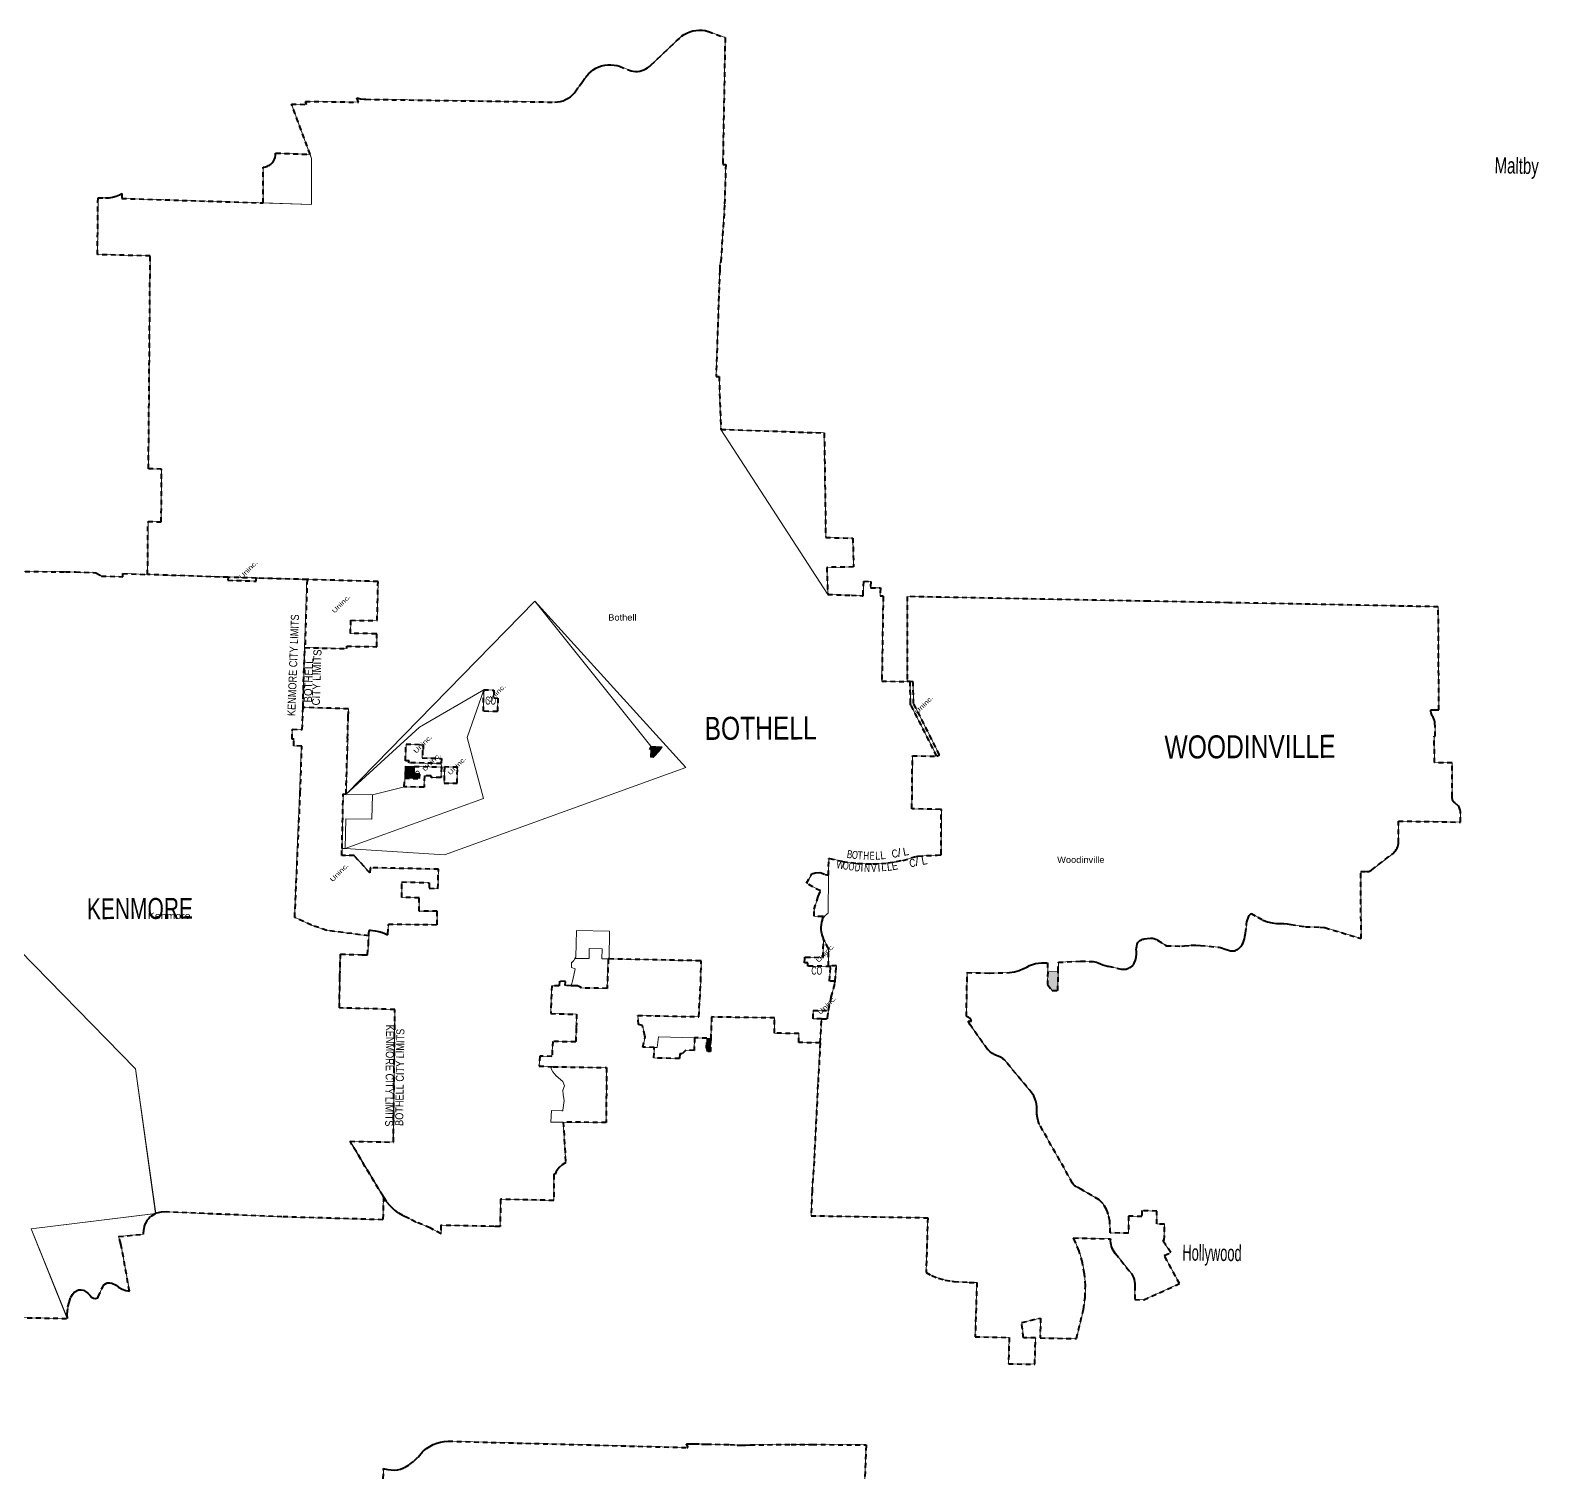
# Model space of a CAD drawing. Header units: feet. Extents: x -903180 to 1023491, y -707744 to 564635.
# Drawn here: x -310438 to -272734, y 81383 to 117445 of the extents above; entities that cross this region are included whole.
import ezdxf

# ---------------------------------------------------------------- set-up
doc = ezdxf.new("R2010")
doc.units = ezdxf.units.FT
doc.header["$LTSCALE"] = 80
doc.linetypes.add('SHORT_DASHED', pattern=[2.7, 1.5, -1.2])
for name, color, linetype, lineweight in [('13', 7, 'SHORT_DASHED', 40), ('58', 7, 'Continuous', 13), ('62', 7, 'Continuous', 13)]:
    doc.layers.add(name, color=color, linetype=linetype, lineweight=lineweight)
for name, color, linetype in [('14', 7, 'Continuous'), ('15', 7, 'Continuous'), ('16', 7, 'Continuous'), ('36', 7, 'Continuous')]:
    doc.layers.add(name, color=color, linetype=linetype)

msp = doc.modelspace()

# ---------------------------------------------------------------- hatches: boundary and pattern name
at = {"layer": '58'}
for points in [[(-294971.85, 99471.13), (-294927.86, 99543.42), (-294664.04, 99532.82), (-294644.05, 99532.02), (-294675.67, 99477.4), (-294718.51, 99419.5), (-294718.51, 99419.5), (-294848.43, 99284.76), (-294848.43, 99284.76), (-294866.86, 99265.64), (-294934.78, 99270.5), (-294927.86, 99467.28)], [(-300834.47, 99042.32), (-300842.51, 98849.36), (-300703.52, 98846.22), (-300708.14, 98735.3), (-301075.2, 98744.72), (-301067.82, 99047.72)], [(-285008.54, 93906.09), (-284747.1, 93917.52), (-284753.38, 93438.1), (-284894.2, 93440.47), (-285011.96, 93585.85)], [(-293524.59, 92246.16), (-293428.65, 92243.02), (-293438.74, 91914.21), (-293504.07, 91915.63), (-293531.47, 92022.12)]]:
    msp.add_hatch(color=256, dxfattribs=at).paths.add_polyline_path(points)

# ---------------------------------------------------------------- linework, layer by layer
at = {"layer": '13'}
for p, q in [((-303909.56, 115595.34), (-303531.4, 115589.27)), ((-305492.65, 103768.12), (-307502.88, 103838.21)), ((-304790.27, 103747.97), (-305492.65, 103768.12)), ((-303516.9, 103712.44), (-303571.15, 102010.35)), ((-275359.79, 100233.87), (-275378.75, 100274.56)), ((-280642.75, 94500.5), (-280601.18, 94485.22)), ((-290691.84, 92129.33), (-290657.92, 92733.82)), ((-286328.27, 91829.87), (-286389.79, 91865.33))]:
    msp.add_line(p, q, dxfattribs=at)
for points in [[(-303531.4, 115589.27), (-303556.61, 115664.49), (-302236.09, 115644.91), (-302271.51, 115753.75), (-302182.74, 115731.92), (-302092.18, 115719.5), (-302046.67, 115716.86), (-297325.5, 115646.1), (-297256.06, 115651.19), (-297187.54, 115663.5), (-297120.68, 115682.91), (-297056.21, 115709.21), (-296994.85, 115742.09), (-296937.25, 115781.22), (-296884.07, 115826.15), (-296835.87, 115876.39), (-296815.61, 115901.02), (-296708.13, 116057.74), (-296645.69, 116147.16), (-296552.46, 116274.26), (-296538.28, 116293.69), (-296520.41, 116314.26), (-296486.59, 116353.18), (-296429.52, 116406.42), (-296367.19, 116453.4), (-296300.29, 116493.62), (-296229.56, 116526.61), (-296155.76, 116552.04), (-296079.71, 116569.61), (-296002.24, 116579.14), (-295924.2, 116580.51), (-295846.44, 116573.72), (-295769.82, 116558.84), (-295710.11, 116541.29), (-295418.15, 116428.64), (-295365.24, 116418.56), (-295311.57, 116414.07), (-295257.72, 116415.21), (-295204.28, 116421.98), (-295151.85, 116434.29), (-295100.99, 116452.02), (-295052.26, 116474.97), (-295006.19, 116502.88), (-294963.3, 116535.46), (-294924.05, 116572.34), (-294921.83, 116574.67), (-294160.38, 117291.58), (-294096, 117335.77), (-294027.35, 117372.99), (-293955.19, 117402.84), (-293880.3, 117424.97), (-293803.51, 117439.16), (-293725.66, 117445.24), (-293647.6, 117443.15), (-293570.18, 117432.91), (-293494.26, 117414.64), (-293488.91, 117413.03), (-293070.02, 117259.43), (-293126.81, 114089.46), (-293055.34, 114088.48), (-293082.99, 113073.91), (-293171.58, 111745.05), (-293198.1, 111567.94), (-293205.62, 111440.26), (-293296.84, 108792), (-293221.74, 108789.13), (-293175.8, 107466.54), (-290592.42, 107376.87), (-290555.48, 104761.88), (-289877.35, 104747.38), (-289859.83, 104027.64), (-290527.7, 104016.83), (-290506.13, 103341.84), (-289915.04, 103319.05), (-289642.34, 103308.01), (-289622.43, 103307.2), (-289621.57, 103327.2), (-289606.73, 103671.88), (-289430.33, 103661.5), (-289435.52, 103509.31), (-289190.66, 103504.02), (-289193.87, 103305.19), (-289138.92, 103301.38), (-289118.94, 103299.99), (-289119.27, 103279.99), (-289153.32, 101173.78), (-288523.32, 101160.58)], [(-307502.88, 103838.21), (-307492.61, 105162.65), (-307162.53, 105153.98), (-307151.54, 106474.15), (-307472.88, 106481.55), (-307480.76, 106482.99), (-307437.86, 111800.87), (-308755.06, 111834.91), (-308741.85, 113251.07), (-308557.24, 113250.28), (-308466.4, 113256.8), (-308376.73, 113272.79), (-308289.23, 113298.06), (-308204.84, 113332.34), (-308147, 113362.13), (-308146.27, 113238.8), (-304613.31, 113126.97), (-304613.26, 114018.69), (-304587.04, 114022.05), (-304558.6, 114028.59), (-304533.81, 114036.09), (-304504.22, 114048.58), (-304481.93, 114059.54), (-304460.61, 114071.85), (-304442.93, 114084.15), (-304427.17, 114096.46), (-304391.35, 114129.81), (-304359.83, 114170.96), (-304331.4, 114220.18), (-304316.03, 114266.32), (-304305.26, 114315.54), (-304302.76, 114349.19), (-304302.76, 114371.1), (-304302.86, 114373.44), (-304293.71, 114373.19), (-303440.68, 114339.4), (-303909.56, 115595.34)], [(-313217.91, 103960.68), (-312829.2, 103950.71), (-312829.25, 103876.1), (-311660.09, 103845.9), (-311645, 103920.36), (-309556.97, 103905.16), (-309301.37, 103901.29), (-308794.67, 103883.27), (-308657.55, 103800.57), (-308123.83, 103781.87), (-308122.16, 103859.66), (-307502.88, 103838.21)], [(-305492.65, 103768.12), (-305495.71, 103695.15), (-304791.89, 103672.92), (-304790.27, 103747.97)], [(-303571.15, 102010.35), (-302527.35, 101985.87), (-302525.4, 102046.01), (-301778.21, 102033.51), (-301771.82, 102344.34), (-301771.55, 102357.31), (-301791.41, 102357.5), (-302432.27, 102363.62), (-302424.79, 102693.56), (-301764.77, 102687.26), (-301742.67, 103662.49), (-303516.9, 103712.44), (-304790.27, 103747.97)], [(-275378.75, 100274.56), (-275397.2, 100305.99), (-275409.64, 100330.54), (-275419.44, 100356.26), (-275426.5, 100382.86), (-275430.75, 100410.05), (-275432.12, 100437.54), (-275431.34, 100457.19), (-275323, 100455.38), (-275231.32, 100453.7), (-275247.28, 103031.43), (-278450.58, 103095.2), (-280484.62, 103133.8), (-282491.16, 103171.68), (-288522.92, 103287.87), (-288523.32, 101160.58)], [(-303618.45, 100516.36), (-303607.31, 101157.61), (-303571.15, 102010.35)], [(-287779.79, 99298.6), (-288424.56, 100576.24), (-288434.3, 100595.54), (-288434.77, 100616.24), (-288446.88, 101159.99), (-288523.32, 101160.58)], [(-287779.79, 99298.6), (-287712.83, 99332.39), (-288359.71, 100614.2), (-288372.19, 101159.41), (-288446.88, 101159.99)], [(-301974.56, 94805.78), (-303024.38, 94941.02), (-303409.75, 95075.54), (-303825.31, 95268.18), (-303686.75, 98383.5), (-303649.64, 99551.06), (-303849.56, 99556.68), (-303843.88, 99721.48), (-303893.85, 99723.29), (-303885.28, 99972.46), (-303636.48, 99962.76), (-303622.71, 100395.71), (-303618.45, 100516.36)], [(-301974.56, 94805.78), (-301971.75, 94881.14), (-301955.89, 94953.22), (-301937.82, 94950.98), (-301814.16, 94934.29), (-301724.01, 94917.48), (-301636.11, 94891.34), (-301571.56, 94865.47), (-301522.28, 94841.36), (-301500.62, 94830.77), (-301499.39, 94851.58), (-301484.7, 95101.57), (-300269.76, 95084), (-300264.26, 95421.7), (-300713.17, 95422.7), (-300713.84, 95755.01), (-301152, 95766.5), (-301149.85, 96154.78), (-300465.9, 96133.54), (-300462.58, 95994.25), (-300246.37, 95984.48), (-300233.59, 96471), (-301923.65, 96509.31), (-301943.72, 96509.77), (-301944.27, 96492.02), (-301947.74, 96379.85), (-302341.64, 96811.01), (-302648.61, 96818.23), (-302643.95, 96990.72), (-302615.45, 98354.52), (-302542.8, 98351.33), (-302502.33, 99731.39), (-302503.89, 99739.01), (-302491.63, 100251.53), (-302491.16, 100271.21), (-302490.43, 100291.53), (-302483.63, 100479.72), (-303618.45, 100516.36)], [(-280601.18, 94485.22), (-280488.3, 94446.35), (-280463.84, 94437.79), (-280438.62, 94431.82), (-280412.92, 94428.53), (-280387.01, 94427.93), (-280361.19, 94430.06), (-280335.72, 94434.86), (-280310.9, 94442.31), (-280287, 94452.31), (-280264.27, 94464.75), (-280242.96, 94479.5), (-280223.31, 94496.39), (-280214.87, 94504.89), (-280181.03, 94543.48), (-280151.19, 94585.72), (-280125.92, 94630.85), (-280105.51, 94678.37), (-280090.17, 94727.77), (-280080.09, 94778.5), (-280078.83, 94788.12), (-280060.78, 94873.96), (-280038.89, 95063.44), (-280037.62, 95104.52), (-280030.79, 95154.59), (-280018.77, 95203.67), (-280001.68, 95251.22), (-279979.71, 95296.73), (-279971.75, 95310.82), (-279926.55, 95363.88), (-279759.23, 95270.27), (-279627.84, 95200.72), (-279513.24, 95152.56), (-279399.79, 95128.44), (-279288.14, 95116.7), (-279210.17, 95115.68), (-279104.8, 95111.35), (-279022.15, 95105.84), (-278933.54, 95093.37), (-278565.87, 95033.98), (-278205.16, 95024.63), (-278105.03, 95016.77), (-278081.68, 95010.93), (-277175.35, 94737.89), (-277185.75, 96415.91), (-277037.21, 96413.78), (-277019.49, 96413.29), (-277001.82, 96414.65), (-276984.39, 96417.86), (-276967.39, 96422.87), (-276951.01, 96429.63), (-276935.42, 96438.06), (-276920.8, 96448.08), (-276917.41, 96450.74), (-276409.92, 96840.1), (-276377.02, 96865.49), (-276346.95, 96894.17), (-276320.05, 96925.85), (-276296.6, 96960.16), (-276276.87, 96996.73), (-276261.07, 97035.17), (-276249.37, 97075.05), (-276241.91, 97115.93), (-276240.16, 97132.08), (-276243.52, 97675.34), (-275371.87, 97660.8), (-274693.93, 97648.39), (-274695.59, 97916.49), (-274699.02, 97944.36), (-274705.34, 97971.73), (-274714.49, 97998.28), (-274726.36, 98023.73), (-274740.83, 98047.8), (-274747.77, 98057.6), (-274833.99, 98128.26), (-274848.19, 98141.96), (-274860.87, 98157.06), (-274871.91, 98173.41), (-274881.18, 98190.82), (-274888.58, 98209.11), (-274894.03, 98228.07), (-274897.46, 98247.49), (-274898.85, 98267.17), (-274898.17, 98286.89), (-274897.91, 98289.64), (-274903.1, 99127.47), (-275343.14, 99135.52), (-275347.24, 99795.7), (-275334.54, 99795.48), (-275327.25, 99795.34), (-275328.87, 100058.24), (-275329.64, 100103.12), (-275335.1, 100147.68), (-275345.18, 100191.42), (-275359.79, 100233.87)], [(-290612.46, 94737.73), (-290640.64, 94827.4), (-290646.7, 94846.67), (-290651.34, 94867.4), (-290658.46, 94899.15), (-290666.03, 94960.38), (-290667.16, 95022.06), (-290661.84, 95083.53), (-290650.13, 95144.1), (-290639.11, 95195.68), (-290634.31, 95218.14), (-290616.55, 95272.59), (-290609.88, 95292.6), (-290629.88, 95292.71), (-290845.4, 95293.94), (-290843.91, 95469.45), (-290755.05, 95765.01), (-290746.65, 95792.98), (-290686.22, 95927.87), (-291039.61, 96119.72), (-290902.38, 96352.57), (-290821.92, 96382.63), (-290694.82, 96386.61), (-290567.71, 96338.94), (-290486.28, 96323.05), (-290478.84, 96721.18), (-290478.47, 96741.4), (-290458.47, 96737.15), (-290136.32, 96668.68), (-290133.34, 96668.09), (-289758.84, 96615.21), (-289380.86, 96601.77), (-289003.54, 96627.91), (-288631.03, 96693.34), (-288290.06, 96790.88), (-288254.28, 96801.11), (-288250.06, 96801.32), (-287810.07, 96823.53), (-287770.07, 96825.55), (-287692.53, 96829.46), (-287672.54, 96830.47), (-287672.41, 96851.64), (-287665.72, 97946.03), (-287665.6, 97965.98), (-287688.14, 97966.41), (-288381.72, 97979.42), (-288401.65, 97979.79), (-288401.52, 97992.78), (-288388.22, 99303.93), (-287779.79, 99298.6)], [(-302697.93, 93811.1), (-302681.11, 94347.65), (-302145.36, 94334.74), (-302124.87, 94333.97), (-302119.57, 94333.97), (-302010.54, 94334.21), (-301982.84, 94584.01), (-301974.56, 94805.78)], [(-290319.92, 93676.96), (-290462.82, 93676.45), (-290435.93, 94042.43), (-291003.63, 94046.27), (-291002.97, 94130.49), (-291084.87, 94130.49), (-291080.72, 94255.03), (-291080.1, 94273.45), (-291060.05, 94273.14), (-290620.9, 94266.22), (-290612.46, 94737.73)], [(-290319.92, 93676.96), (-290286.77, 94055.94), (-290485.31, 94055.94), (-290488.39, 94488.53), (-290580.84, 94662.9), (-290599.1, 94700.84), (-290612.46, 94737.73)], [(-286389.79, 91865.33), (-286447.27, 91907.03), (-286500.07, 91954.5), (-286510.1, 91964.73), (-286945.67, 92582.6), (-286987.28, 92658.61), (-286994.82, 92672.98), (-286995.76, 92674.82), (-286912.67, 92673.26), (-286918.64, 92687.87), (-286921.53, 92692.69), (-286931.7, 92715.48), (-286951.71, 92749.5), (-286983.19, 92765.96), (-286986.27, 92766.86), (-286993.99, 92773.87), (-287016.72, 92783.77), (-287041.44, 92794.45), (-287020.21, 93886.07), (-286462.24, 93876.19), (-285959.88, 93886.2), (-285838.17, 93907.58), (-285721.32, 93941), (-285608.59, 93986.46), (-285533.41, 94024.87), (-285464.06, 94060.94), (-285391.33, 94089.58), (-285315.99, 94110.45), (-285238.89, 94123.33), (-285160.87, 94128.08), (-285149.93, 94128.09), (-285014.39, 94131.18), (-285008.64, 93906.06), (-285011.96, 93585.85), (-284894.2, 93440.47), (-284753.38, 93438.1), (-284747.37, 93919.33), (-284739.39, 94145.03), (-284185.14, 94173.19), (-283876.28, 94166.45), (-283868.71, 94165.87), (-283827.99, 94158.36), (-283787.34, 94146.36), (-283748.18, 94130.17), (-283744.27, 94128.29), (-283631.95, 94083.01), (-283515.49, 94049.71), (-283493.11, 94044.79), (-283174.52, 93975.41), (-283141.85, 93970.61), (-283109.11, 93969.26), (-283076.41, 93971.34), (-283044.1, 93976.83), (-283012.54, 93985.67), (-282982.08, 93997.76), (-282953.05, 94012.96), (-282925.77, 94031.12), (-282900.54, 94052.03), (-282877.63, 94075.46), (-282857.29, 94101.16), (-282843.79, 94121.31), (-282817.59, 94197.68), (-282800.89, 94270.37), (-282791.89, 94344.4), (-282790.67, 94418.97), (-282793.04, 94454.97), (-282790.41, 94502.99), (-282782.59, 94551.63), (-282769.72, 94599.19), (-282761.85, 94620.94), (-282751.75, 94636.65), (-282737.03, 94654.99), (-282720.47, 94671.7), (-282702.26, 94686.59), (-282682.59, 94699.49), (-282661.68, 94710.27), (-282639.76, 94718.8), (-282617.07, 94724.99), (-282597.13, 94728.63), (-282519.42, 94741.33), (-282440.59, 94745.85), (-282386.52, 94744.07), (-282353.17, 94737.26), (-282318.17, 94726.19), (-282284.51, 94711.53), (-282260.34, 94698.22), (-282041.3, 94558.94), (-281657.07, 94550.51), (-281589.78, 94552.79), (-281429.91, 94569.87), (-281308.25, 94574.31), (-281190.09, 94566.41), (-280734.85, 94519.79), (-280688.32, 94512.56), (-280642.75, 94500.5)], [(-290691.84, 92129.33), (-291228.41, 92138.18), (-291228.41, 92361.45), (-291834.86, 92373.51), (-291835.61, 92752.65), (-293408.31, 92777.74), (-293428.65, 92243.02), (-293438.74, 91914.21), (-293504.07, 91915.63), (-293531.47, 92022.12), (-293524.59, 92246.16), (-293832.04, 92256.75), (-293842.99, 91941.32), (-294051.21, 91946.81), (-294148.7, 91855.42), (-294202.79, 91855.75), (-294210.78, 91736.99), (-294847.99, 91752.82), (-294843.26, 92014.63), (-295130.33, 92025.78), (-295063.95, 92285.26), (-295076.02, 92303.36), (-295136.36, 92568.87), (-295232.91, 92586.98), (-295251.02, 92816.28), (-293728.86, 92784.6), (-293676.31, 93671.62), (-293668.4, 94158.17), (-293668.03, 94181.54), (-293688.08, 94181.95), (-295971.78, 94228.61), (-295988.67, 94228.22), (-296017.76, 93491.88), (-296661.78, 93502.44), (-296700.06, 93534.98), (-296755.26, 93552.64), (-296827.34, 93558.76), (-296914.62, 93560.2), (-297064.8, 93563.13), (-297061.67, 93668.09), (-297208.23, 93669.23), (-297214.96, 93558.84), (-297403.13, 93559.78), (-297428.07, 92882.1), (-297429.41, 92860.86), (-296782.59, 92847.84), (-296791.44, 92499.02), (-296802.42, 92153.18), (-297376.02, 92164.34), (-297398.02, 91793.63), (-297702.76, 91800.92), (-297718.26, 91549.57), (-297366.02, 91533.43), (-296036.81, 91511.93), (-296039.88, 90138.88), (-297116.56, 90151.48), (-297054.77, 89137.49), (-297139.55, 89081.19), (-297219.41, 89012.26), (-297295.6, 88917.6), (-297317.14, 88851.52), (-297327.61, 88851.83), (-297347.61, 88852.42), (-297347.78, 88832.32), (-297353.4, 88190.12), (-298679.39, 88220.61), (-298694.32, 87540.03), (-298842.76, 87544.28), (-300175.79, 87570.03), (-300169.67, 87358.9), (-300443.3, 87504.06), (-300638.9, 87588.36), (-300800.61, 87652.38), (-300968.15, 87741.79), (-301003.8, 87756.07), (-301125.31, 87814.52), (-301240.05, 87885.35), (-301346.75, 87967.79), (-301444.26, 88060.93), (-301531.49, 88163.75), (-301593.85, 88255.12), (-301608.87, 88278.08)], [(-301608.87, 88278.08), (-301617.18, 88295.12), (-302442.61, 89670.16), (-301358.32, 89649.56), (-301322.8, 92965.4), (-302708.04, 93004.44), (-302697.78, 93771.1), (-302698.56, 93791.1), (-302697.93, 93811.1)], [(-290485.35, 92944.15), (-290484.14, 92951.95), (-290416.23, 93275.5), (-290324.74, 93624.72), (-290319.92, 93676.96)], [(-290657.92, 92733.82), (-290873.59, 92735.41), (-290870.89, 92939.23), (-290485.35, 92944.15)], [(-290657.92, 92733.82), (-290511.16, 92734.31), (-290510.05, 92754.77), (-290485.35, 92944.15)], [(-290691.84, 92129.33), (-290751.59, 91093.06), (-290847.17, 89173.76), (-290897.97, 88433.55), (-290921.85, 87809.93), (-288006.62, 87759.07), (-288047.73, 86389.85), (-287902.76, 86313.33), (-287739.81, 86248.08), (-287570.93, 86200.21), (-287397.97, 86170.25), (-287354.68, 86165.63), (-286969.25, 86143.08), (-286779.56, 86143.08), (-286820.42, 84782.16), (-285970.48, 84767.24), (-285990.29, 84107.48), (-285330.33, 84095.9), (-285310.52, 84755.65), (-285611.99, 84760.95), (-285655.85, 85141.77), (-285190.48, 85252.99), (-285193.44, 84753.6), (-284287.61, 84737.69), (-284115.62, 85468), (-284075.55, 85761.81), (-284066.45, 86057.16), (-284088.27, 86351.85), (-284140.77, 86642.64), (-284223.39, 86926.36), (-284335.2, 87199.88), (-284361.48, 87254.16), (-283441.15, 87229.34), (-283443.58, 87182.8), (-283441.08, 87135.12), (-283433.6, 87087.96), (-283421.24, 87041.83), (-283404.12, 86997.26), (-283382.44, 86954.71), (-283356.42, 86914.67), (-283326.37, 86877.56), (-283313.86, 86864.22), (-282914.58, 86364.76), (-282887.49, 86317.31), (-282865.51, 86267.29), (-282848.89, 86215.25), (-282837.79, 86161.75), (-282832.34, 86107.39), (-282832.37, 86057.25), (-282830.23, 85712.32), (-282604.01, 85706.22), (-281715.29, 86112.41), (-282093.57, 86819.11), (-281934.11, 86892), (-282135.83, 87194.15), (-282094.14, 87193.03), (-282090.09, 87598.23), (-282282.25, 87604.67), (-282279.05, 87924.74), (-282653.93, 87937.31), (-282655.42, 87787.28), (-282988.14, 87798.43), (-282992.4, 87372.26), (-283445.87, 87380.45), (-283453.68, 87674.05), (-283494.93, 87850.03), (-283511.93, 87903.3), (-283537.12, 87963.86), (-283631.79, 88114.41), (-283671.29, 88159.03), (-283721.29, 88209.01), (-284165.05, 88464.89), (-284286.58, 88530.24), (-284316.14, 88550.5), (-284346.52, 88575.48), (-284368.23, 88602.63), (-284387.53, 88627.05), (-285217.93, 90098.07), (-285245.78, 90178.11), (-285265.1, 90260.62), (-285275.7, 90344.7), (-285277.45, 90429.43), (-285275.81, 90461.27), (-285277.12, 90533.14), (-285285.94, 90604.48), (-285302.16, 90674.5), (-285325.62, 90742.45), (-285356.05, 90807.57), (-285392.94, 90868.88), (-286081.41, 91697.69), (-286133.38, 91738.3), (-286189.3, 91773.25), (-286248.56, 91802.17), (-286310.53, 91824.73), (-286328.27, 91829.87)], [(-301608.87, 88278.08), (-301620.66, 87709.61), (-304148.34, 87782.7), (-307042.35, 87905.21), (-307160.58, 87902.06), (-307305.66, 87865.65), (-307316.63, 87856.33), (-307434.85, 87782.25), (-307475.83, 87742.83), (-307518.39, 87687.66), (-307557.79, 87612)], [(-307606.28, 87347.24), (-307592.47, 87476.44), (-307578.29, 87550.53), (-307557.79, 87612)], [(-312238.02, 85293.66), (-309504.75, 85241.48), (-309514.67, 85359.27), (-309493.47, 85531.72), (-309466.83, 85640.32), (-309422.07, 85772.25), (-309383.51, 85844.54), (-309335.22, 85895.36), (-309230.41, 85956.66), (-309166.82, 85959.84), (-309104.1, 85945.58), (-309053.33, 85918.86), (-308992.58, 85874.46), (-308946.89, 85826.5), (-308905.64, 85776.28), (-308857.7, 85745.21), (-308806.01, 85739.76), (-308758.3, 85758.19), (-308734.65, 85778.73), (-308647.01, 85987.18), (-308624.42, 86034.6), (-308593.35, 86082.61), (-308558.09, 86110.04), (-308511.6, 86129.96), (-308455.31, 86136.23), (-308396.69, 86126.97), (-308290.77, 86074.72), (-308226.42, 86023.24), (-308135.8, 85972.03), (-308043.35, 85937.59), (-307955.42, 85921.38), (-308168.22, 87105.13), (-308226.93, 87291.23), (-307606.28, 87347.24)], [(-301636.16, 79722.58), (-301609.06, 81467.18), (-301608.74, 81487.53), (-301588.75, 81481.72), (-301578.96, 81478.87), (-301500.05, 81462.02), (-301419.81, 81453.5), (-301339.11, 81453.42), (-301258.86, 81461.77), (-301179.91, 81478.47), (-301123.14, 81496.85), (-301104.57, 81502.86), (-301083.14, 81514.37), (-301068.36, 81522.32), (-300950.79, 81595.68), (-300841.53, 81680.93), (-300741.79, 81777.13), (-300674.26, 81857.49), (-300657.58, 81877.34), (-300637.43, 81897.49), (-300606.14, 81928.78), (-300531.95, 81990.47), (-300451.73, 82044.05), (-300366.34, 82088.96), (-300276.73, 82124.7), (-300183.87, 82150.88), (-300088.78, 82167.2), (-299992.51, 82173.5), (-294016.93, 82014.83), (-293997.62, 82014.31), (-294004.75, 82032.54), (-294035.2, 82110.38), (-294002.19, 82110.15), (-293981.74, 82110), (-293962.19, 82109.56), (-293842.37, 82106.85), (-293663.95, 82102.48), (-293634.71, 82101.76), (-293623.95, 82101.51), (-293531.16, 82099.34), (-292955.8, 82091.59), (-292771.03, 82077.8), (-292752.85, 82076.45), (-292731.03, 82074.94), (-292675.57, 82071.13), (-292599.98, 82073.86), (-292564.69, 82077.86), (-292439.84, 82083.19), (-291417.43, 82090.47), (-290896.19, 82089.37), (-289567.18, 82082.33), (-289547.17, 82082.22), (-289547.89, 82062.22), (-289595.47, 80744.06)]]:
    msp.add_lwpolyline(points, dxfattribs=at)
for points in [[(-298757.5, 100412.61), (-299108.66, 100419.1), (-299103.71, 100953.08), (-298849.47, 100949.49), (-298849.21, 100754.05), (-298751.03, 100750.08), (-298755.09, 100538.29)], [(-301043.42, 99599.79), (-300612.7, 99588.87), (-300614.68, 99440.54), (-300634.46, 99440.54), (-300637.42, 99252.66), (-300158.79, 99242.1), (-300163.01, 99115.3), (-300970.42, 99134.24), (-300968.93, 99180.23), (-301061.64, 99182.45)], [(-301090.82, 98533.27), (-301081.87, 98743.75), (-300708.14, 98735.3), (-300703.52, 98846.22), (-300842.51, 98849.36), (-300834.47, 99042.32), (-300161.44, 99024.5), (-300167.23, 98762.68), (-300418.4, 98764.66), (-300418.98, 98802.95), (-300586.5, 98804.21), (-300592.91, 98520.95)], [(-300084.81, 99026.89), (-300094.05, 98626.22), (-299769.71, 98622.27), (-299757.85, 99021.76)]]:
    msp.add_lwpolyline(points, close=True, dxfattribs=at)
at = {"layer": '58'}
for points in [[(-288523.32, 101160.58), (-289153.32, 101173.78), (-289119.27, 103279.99), (-289118.94, 103299.99), (-289138.92, 103301.38), (-289193.87, 103305.19), (-289190.66, 103504.02), (-289435.52, 103509.31), (-289430.33, 103661.5), (-289606.73, 103671.88), (-289621.57, 103327.2), (-289622.43, 103307.2), (-289642.34, 103308.01), (-289915.04, 103319.05), (-290506.13, 103341.84), (-293175.8, 107466.54), (-293221.74, 108789.13), (-293296.84, 108792), (-293205.62, 111440.26), (-293198.1, 111567.94), (-293171.58, 111745.05), (-293082.99, 113073.91), (-293055.34, 114088.48), (-293126.81, 114089.46), (-293070.02, 117259.43), (-293488.91, 117413.03), (-293494.26, 117414.64), (-293570.18, 117432.91), (-293647.6, 117443.15), (-293725.66, 117445.24), (-293803.51, 117439.16), (-293880.3, 117424.97), (-293955.19, 117402.84), (-294027.35, 117372.99), (-294096, 117335.77), (-294160.38, 117291.58), (-294921.83, 116574.67), (-294924.05, 116572.34), (-294963.3, 116535.46), (-295006.19, 116502.88), (-295052.26, 116474.97), (-295100.99, 116452.02), (-295151.85, 116434.29), (-295204.28, 116421.98), (-295257.72, 116415.21), (-295311.57, 116414.07), (-295365.24, 116418.56), (-295418.15, 116428.64), (-295710.11, 116541.29), (-295769.82, 116558.84), (-295846.44, 116573.72), (-295924.2, 116580.51), (-296002.24, 116579.14), (-296079.71, 116569.61), (-296155.76, 116552.04), (-296229.56, 116526.61), (-296300.29, 116493.62), (-296367.19, 116453.4), (-296429.52, 116406.42), (-296486.59, 116353.18), (-296520.41, 116314.26), (-296538.28, 116293.69), (-296552.46, 116274.26), (-296645.69, 116147.16), (-296708.13, 116057.74), (-296815.61, 115901.02), (-296835.87, 115876.39), (-296884.07, 115826.15), (-296937.25, 115781.22), (-296994.85, 115742.09), (-297056.21, 115709.21), (-297120.68, 115682.91), (-297187.54, 115663.5), (-297256.06, 115651.19), (-297325.5, 115646.1), (-302046.67, 115716.86), (-302092.18, 115719.5), (-302182.74, 115731.92), (-302271.51, 115753.75), (-302236.09, 115644.91), (-303556.61, 115664.49), (-303531.4, 115589.27), (-303909.56, 115595.34), (-303404.32, 114234.88), (-303409.83, 113088.91), (-308146.27, 113238.8), (-308147, 113362.13), (-308204.84, 113332.34), (-308289.23, 113298.06), (-308376.73, 113272.79), (-308466.4, 113256.8), (-308557.24, 113250.28), (-308741.85, 113251.07), (-308755.06, 111834.91), (-307437.86, 111800.87), (-307480.76, 106482.99), (-307472.88, 106481.55), (-307151.54, 106474.15), (-307162.53, 105153.98), (-307492.61, 105162.65)], [(-307492.61, 105162.65), (-307502.78, 103835.33), (-301742.67, 103662.49), (-301764.77, 102687.26), (-302424.79, 102693.56), (-302432.27, 102363.62), (-301791.41, 102357.5), (-301771.55, 102357.31), (-301771.82, 102344.34), (-301778.21, 102033.51), (-302525.4, 102046.01), (-302527.35, 101985.87), (-303574.9, 102010.44), (-303607.31, 101157.61), (-303618.45, 100516.36), (-302483.63, 100479.72), (-302490.43, 100291.53), (-302491.16, 100271.21), (-302491.63, 100251.53), (-302503.89, 99739.01), (-302502.33, 99731.39), (-302542.8, 98351.33), (-297828.09, 103171.62), (-294051.84, 99017.63), (-300078.84, 96828.02), (-302568.92, 96990.68), (-302643.95, 96990.72), (-302648.61, 96818.23), (-302341.64, 96811.01), (-301947.74, 96379.85), (-301944.27, 96492.02), (-301943.72, 96509.77), (-301923.65, 96509.31), (-300233.59, 96471), (-300246.37, 95984.48), (-300462.58, 95994.25), (-300465.9, 96133.54), (-301149.85, 96154.78), (-301152, 95766.5), (-300713.84, 95755.01), (-300713.17, 95422.7), (-300264.26, 95421.7), (-300269.76, 95084), (-301484.7, 95101.57), (-301499.39, 94851.58), (-301500.62, 94830.77), (-301522.28, 94841.36), (-301571.56, 94865.47), (-301636.11, 94891.34), (-301724.01, 94917.48), (-301814.16, 94934.29), (-301955.55, 94955.87), (-301971.26, 94880.63), (-301981.18, 94590.27), (-302010.54, 94334.21), (-302119.57, 94333.97), (-302145.36, 94334.74), (-302681.11, 94347.65), (-302697.93, 93811.1), (-302698.56, 93791.1), (-302697.78, 93771.1), (-302708.04, 93004.44), (-301322.8, 92965.4), (-301358.32, 89649.56), (-302442.61, 89670.16), (-301617.18, 88295.12), (-301607.5, 88275.12), (-301593.85, 88255.12), (-301531.49, 88163.75), (-301444.26, 88060.93), (-301346.75, 87967.79), (-301240.05, 87885.35), (-301125.31, 87814.52), (-301003.8, 87756.07), (-300968.15, 87741.79), (-300800.61, 87652.38), (-300638.9, 87588.36), (-300443.3, 87504.06), (-300169.67, 87358.9), (-300175.79, 87570.03), (-298842.76, 87544.28), (-298694.32, 87540.03), (-298679.39, 88220.61), (-297353.4, 88190.12), (-297347.78, 88832.32), (-297347.61, 88852.42), (-297327.61, 88851.83), (-297317.14, 88851.52), (-297295.6, 88917.6), (-297219.41, 89012.26), (-297139.55, 89081.19), (-297054.77, 89137.49), (-297116.56, 90151.48), (-297425.21, 90150.99), (-297408.21, 90437.85), (-297146.68, 90432.1), (-297125.66, 90431.64), (-297123.77, 90451.66), (-297123.77, 90451.66), (-297095.19, 90688.78), (-297112.22, 90573.54)], [(-311644.93, 103920.72), (-309556.97, 103905.16), (-308794.55, 103883.07), (-308657.55, 103800.57), (-308123.83, 103781.87), (-308122.16, 103859.66), (-307508.08, 103835.33), (-305492.65, 103768.05), (-305495.71, 103695.15), (-304791.89, 103672.92), (-304790.26, 103747.97), (-303523.56, 103712.47), (-303523.56, 103712.47), (-303580.2, 102010.44), (-303640.83, 99962.82), (-303640.83, 99962.82), (-303891.45, 99970.9), (-303899.53, 99722.98), (-303849.23, 99719.39), (-303854.62, 99556.8), (-303657.62, 99551.14), (-303830.5, 95270.56), (-303409.75, 95075.54), (-303409.75, 95075.54), (-303024.38, 94941.02), (-301974.56, 94805.78), (-301982.84, 94584.01), (-302010.54, 94334.21), (-302686.41, 94347.65), (-302703.86, 93791.1), (-302713.34, 93004.44), (-301328.1, 92965.4), (-301363.62, 89649.56), (-302447.91, 89670.16), (-301608.93, 88275.19), (-301620.66, 87709.61), (-304148.34, 87782.7), (-307042.35, 87905.21), (-307160.58, 87902.06), (-307305.66, 87865.65), (-307807.8, 91485.32), (-311065.89, 94818.59)], [(-280214.87, 94504.89), (-280181.03, 94543.48), (-280151.19, 94585.72), (-280125.92, 94630.85), (-280105.51, 94678.37), (-280090.17, 94727.77), (-280080.09, 94778.5), (-280078.83, 94788.12), (-280060.78, 94873.96), (-280038.89, 95063.44), (-280037.62, 95104.52), (-280030.79, 95154.59), (-280018.77, 95203.67), (-280001.68, 95251.22), (-279979.71, 95296.73), (-279971.75, 95310.82), (-279926.55, 95363.88), (-279759.23, 95270.27), (-279627.84, 95200.72), (-279513.24, 95152.56), (-279399.79, 95128.44), (-279288.14, 95116.7), (-279210.17, 95115.68), (-279104.8, 95111.35), (-279022.15, 95105.84), (-278933.54, 95093.37), (-278565.87, 95033.98), (-278205.16, 95024.63), (-278105.03, 95016.77), (-278081.68, 95010.93), (-277175.35, 94737.89), (-277185.75, 96415.91), (-277037.21, 96413.78), (-277019.49, 96413.29), (-277001.82, 96414.65), (-276984.39, 96417.86), (-276967.39, 96422.87), (-276951.01, 96429.63), (-276935.42, 96438.06), (-276920.8, 96448.08), (-276917.41, 96450.74), (-276409.92, 96840.1), (-276377.02, 96865.49), (-276346.95, 96894.17), (-276320.05, 96925.85), (-276296.6, 96960.16), (-276276.87, 96996.73), (-276261.07, 97035.17), (-276249.37, 97075.05), (-276241.91, 97115.93), (-276240.16, 97132.08), (-276243.52, 97675.34), (-275371.87, 97660.8), (-274693.93, 97648.39), (-274695.59, 97916.49), (-274699.02, 97944.36), (-274705.34, 97971.73), (-274714.49, 97998.28), (-274726.36, 98023.73), (-274740.83, 98047.8), (-274747.77, 98057.6), (-274833.99, 98128.26), (-274848.19, 98141.96), (-274860.87, 98157.06), (-274871.91, 98173.41), (-274881.18, 98190.82), (-274888.58, 98209.11), (-274894.03, 98228.07), (-274897.46, 98247.49), (-274898.85, 98267.17), (-274898.17, 98286.89), (-274897.91, 98289.64), (-274903.1, 99127.47), (-275343.14, 99135.52), (-275347.24, 99795.7), (-275334.54, 99795.48), (-275327.25, 99795.34), (-275328.87, 100058.24), (-275329.64, 100103.12), (-275335.1, 100147.68), (-275345.18, 100191.42), (-275359.79, 100233.87), (-275378.75, 100274.56), (-275397.2, 100305.99), (-275409.64, 100330.54), (-275419.44, 100356.26), (-275426.5, 100382.86), (-275430.75, 100410.05), (-275432.12, 100437.54), (-275431.34, 100457.19), (-275323, 100455.38), (-275231.32, 100453.7), (-275247.28, 103031.43), (-278450.58, 103095.2), (-280484.62, 103133.8), (-282491.16, 103171.68), (-288522.92, 103287.87), (-288523.32, 101160.58)], [(-290746.65, 95792.98), (-290686.22, 95927.87), (-291039.61, 96119.72), (-290904.09, 96350.18), (-290821.92, 96382.63), (-290694.82, 96386.61), (-290567.71, 96338.94), (-290486.28, 96323.05), (-290478.84, 96721.18), (-290478.47, 96741.4), (-290458.47, 96737.15), (-290136.32, 96668.68), (-290133.34, 96668.09), (-289758.84, 96615.21), (-289380.86, 96601.77), (-289003.54, 96627.91), (-288631.03, 96693.34), (-288290.06, 96790.88), (-288254.28, 96801.11), (-288250.06, 96801.32), (-287810.07, 96823.53), (-287770.07, 96825.55), (-287692.53, 96829.46), (-287672.54, 96830.47), (-287672.41, 96851.64), (-287665.72, 97946.03), (-287665.6, 97965.98), (-287688.14, 97966.41), (-288381.72, 97979.42), (-288401.65, 97979.79), (-288401.52, 97992.78), (-288388.22, 99303.93), (-287779.79, 99298.6), (-288424.56, 100576.24), (-288434.3, 100595.54), (-288434.77, 100616.24), (-288446.88, 101159.99), (-288523.32, 101160.58)], [(-288446.88, 101159.99), (-288372.19, 101159.41), (-288359.71, 100614.2), (-287712.83, 99332.39), (-287779.79, 99298.6)], [(-287779.79, 99298.6), (-288388.22, 99303.93), (-288401.52, 97992.78), (-288401.65, 97979.79), (-288381.72, 97979.42), (-287688.14, 97966.41), (-287665.6, 97965.98), (-287665.72, 97946.03), (-287672.41, 96851.64), (-287672.54, 96830.47), (-287692.53, 96829.46), (-287770.07, 96825.55), (-287810.07, 96823.53), (-288250.06, 96801.32), (-288254.28, 96801.11), (-288290.06, 96790.88), (-288631.03, 96693.34), (-289003.54, 96627.91), (-289380.86, 96601.77), (-289758.84, 96615.21), (-290133.34, 96668.09), (-290136.32, 96668.68), (-290458.47, 96737.15), (-290478.47, 96741.4), (-290478.84, 96721.18), (-290486.28, 96323.05)], [(-290486.28, 96323.05), (-290494.7, 95372.23), (-290522.38, 95354.53), (-290548.35, 95333.79), (-290572.01, 95310.46), (-290593.11, 95284.77), (-290611.4, 95257.02), (-290626.7, 95227.51), (-290638.82, 95196.57), (-290639.11, 95195.68)], [(-297112.22, 90573.54), (-297095.19, 90688.78), (-297120.59, 90829.19), (-297127.7, 90947.63), (-297086.63, 91058.66), (-297128.78, 91162), (-297290.16, 91307.61), (-297373.76, 91403.52), (-297416.9, 91485.62), (-297421.62, 91536.15), (-297718.26, 91549.57), (-297702.76, 91800.92), (-297398.02, 91793.63), (-297376.02, 92164.34), (-296802.42, 92153.18), (-296791.44, 92499.02), (-296782.59, 92847.84), (-297429.41, 92860.86), (-297428.07, 92882.1), (-297403.13, 93559.78), (-297214.96, 93558.84), (-297208.23, 93669.23), (-297061.67, 93668.09), (-297064.8, 93563.13), (-296914.62, 93560.2), (-296872.71, 93708.66), (-296816.5, 93979.61), (-296906.97, 94016.47), (-296908.31, 94135.28), (-296907.9, 94135.64), (-296879.89, 94161.01), (-296854.69, 94189.16), (-296832.56, 94219.79), (-296813.76, 94252.57), (-296804.65, 94272), (-296784.3, 94937.03), (-295957.29, 94926.11), (-295971.78, 94228.61), (-293688.08, 94181.95), (-293668.03, 94181.54), (-293668.4, 94158.17), (-293676.31, 93671.62), (-293728.86, 92784.6), (-295251.02, 92816.28), (-295232.91, 92586.98), (-295136.36, 92568.87), (-295076.02, 92303.36), (-295063.95, 92285.26), (-295130.33, 92025.78), (-294768.27, 92013.72), (-294738.1, 92279.23), (-293832.04, 92256.75), (-293428.65, 92243.02), (-293408.31, 92777.74), (-291835.61, 92752.65), (-291834.86, 92373.51), (-291228.41, 92361.45), (-291228.41, 92138.18), (-290691.84, 92129.33), (-290657.92, 92733.82), (-290873.59, 92735.41), (-290870.89, 92939.23), (-290485.35, 92944.15), (-290484.14, 92951.95), (-290416.23, 93275.5), (-290324.74, 93624.72), (-290319.92, 93676.96), (-290462.82, 93676.45), (-290435.93, 94042.43), (-291003.63, 94046.27), (-291002.97, 94130.49), (-291084.87, 94130.49), (-291080.72, 94255.03), (-291080.1, 94273.45), (-291060.05, 94273.14), (-290620.9, 94266.22), (-290612.46, 94737.73), (-290640.64, 94827.4), (-290646.7, 94846.67), (-290651.34, 94867.4), (-290658.46, 94899.15), (-290666.03, 94960.38), (-290667.16, 95022.06), (-290661.84, 95083.53), (-290650.13, 95144.1), (-290639.11, 95195.68), (-290634.31, 95218.14), (-290639.11, 95195.68), (-290616.55, 95272.59), (-290609.88, 95292.6), (-290629.88, 95292.71), (-290845.4, 95293.94), (-290843.91, 95469.45), (-290755.05, 95765.01), (-290746.65, 95792.98)], [(-290639.11, 95195.68), (-290650.13, 95144.1), (-290661.84, 95083.53), (-290667.16, 95022.06), (-290666.03, 94960.38), (-290658.46, 94899.15), (-290651.34, 94867.4), (-290646.7, 94846.67), (-290640.64, 94827.4), (-290612.46, 94737.73)], [(-311060.59, 94818.59), (-307802.5, 91485.32), (-307300.36, 87865.65), (-310408.88, 87480.35), (-309504.75, 85241.48), (-312236.99, 85293.83)], [(-290612.46, 94737.73), (-290599.1, 94700.84), (-290580.84, 94662.9), (-290488.39, 94488.53), (-290485.31, 94055.94), (-290286.77, 94055.94), (-290319.92, 93676.96)], [(-286987.28, 92658.61), (-286994.82, 92672.98), (-286995.76, 92674.82), (-286912.67, 92673.26), (-286918.64, 92687.87), (-286921.53, 92692.69), (-286931.7, 92715.48), (-286951.71, 92749.5), (-286983.19, 92765.96), (-286986.27, 92766.86), (-286993.99, 92773.87), (-287016.72, 92783.77), (-287041.44, 92794.45), (-287020.21, 93886.07), (-286462.24, 93876.19), (-285959.88, 93886.2), (-285838.17, 93907.58), (-285721.32, 93941), (-285608.59, 93986.46), (-285533.41, 94024.87), (-285464.06, 94060.94), (-285391.33, 94089.58), (-285315.99, 94110.45), (-285238.89, 94123.33), (-285160.87, 94128.08), (-285149.93, 94128.09), (-285014.39, 94131.18), (-285008.54, 93906.09), (-284747.1, 93917.52), (-284739.39, 94145.03), (-284185.14, 94173.19), (-283876.28, 94166.45), (-283868.71, 94165.87), (-283827.99, 94158.36), (-283787.34, 94146.36), (-283748.18, 94130.17), (-283744.27, 94128.29), (-283631.95, 94083.01), (-283515.49, 94049.71), (-283493.11, 94044.79), (-283174.52, 93975.41), (-283141.85, 93970.61), (-283109.11, 93969.26), (-283076.41, 93971.34), (-283044.1, 93976.83), (-283012.54, 93985.67), (-282982.08, 93997.76), (-282953.05, 94012.96), (-282925.77, 94031.12), (-282900.54, 94052.03), (-282877.63, 94075.46), (-282857.29, 94101.16), (-282843.79, 94121.31), (-282817.59, 94197.68), (-282800.89, 94270.37), (-282791.89, 94344.4), (-282790.67, 94418.97), (-282793.04, 94454.97), (-282790.41, 94502.99), (-282782.59, 94551.63), (-282769.72, 94599.19), (-282761.85, 94620.94), (-282751.75, 94636.65), (-282737.03, 94654.99), (-282720.47, 94671.7), (-282702.26, 94686.59), (-282682.59, 94699.49), (-282661.68, 94710.27), (-282639.76, 94718.8), (-282617.07, 94724.99), (-282597.13, 94728.63), (-282519.42, 94741.33), (-282440.59, 94745.85), (-282386.52, 94744.07), (-282353.17, 94737.26), (-282318.17, 94726.19), (-282284.51, 94711.53), (-282260.34, 94698.22), (-282041.3, 94558.94), (-281657.07, 94550.51), (-281589.78, 94552.79), (-281429.91, 94569.87), (-281308.25, 94574.31), (-281190.09, 94566.41), (-280734.85, 94519.79), (-280688.32, 94512.56), (-280642.75, 94500.5), (-280601.18, 94485.22), (-280488.3, 94446.35), (-280463.84, 94437.79), (-280438.62, 94431.82), (-280412.92, 94428.53), (-280387.01, 94427.93), (-280361.19, 94430.06), (-280335.72, 94434.86), (-280310.9, 94442.31), (-280287, 94452.31), (-280264.27, 94464.75), (-280242.96, 94479.5), (-280223.31, 94496.39), (-280214.87, 94504.89)], [(-290319.92, 93676.96), (-290324.74, 93624.72), (-290416.23, 93275.5), (-290484.14, 92951.95), (-290485.35, 92944.15)], [(-290485.35, 92944.15), (-290510.05, 92754.77), (-290511.16, 92734.31), (-290657.92, 92733.82), (-290691.84, 92129.33)], [(-290691.84, 92129.33), (-290751.59, 91093.06), (-290847.17, 89173.76), (-290897.97, 88433.55), (-290921.85, 87809.93), (-288006.62, 87759.07), (-288047.73, 86389.85), (-287902.76, 86313.33), (-287739.81, 86248.08), (-287570.93, 86200.21), (-287397.97, 86170.25), (-287354.68, 86165.63), (-286969.25, 86143.08), (-286779.56, 86143.08), (-286820.42, 84782.16), (-285970.48, 84767.24), (-285990.29, 84107.48), (-285330.33, 84095.9), (-285310.52, 84755.65), (-285611.99, 84760.95), (-285655.85, 85141.77), (-285190.48, 85252.99), (-285193.44, 84753.6), (-284287.61, 84737.69), (-284115.62, 85468), (-284075.55, 85761.81), (-284066.45, 86057.16), (-284088.27, 86351.85), (-284140.77, 86642.64), (-284223.39, 86926.36), (-284335.2, 87199.88), (-284361.48, 87254.16), (-283441.15, 87229.34), (-283443.58, 87182.8), (-283441.08, 87135.12), (-283433.6, 87087.96), (-283421.24, 87041.83), (-283404.12, 86997.26), (-283382.44, 86954.71), (-283356.42, 86914.67), (-283326.37, 86877.56), (-283313.86, 86864.22), (-282914.58, 86364.76), (-282887.49, 86317.31), (-282865.51, 86267.29), (-282848.89, 86215.25), (-282837.79, 86161.75), (-282832.34, 86107.39), (-282832.37, 86057.25), (-282830.23, 85712.32), (-282604.01, 85706.22), (-281715.29, 86112.41), (-282093.57, 86819.11), (-281934.11, 86892), (-282135.83, 87194.15), (-282094.14, 87193.03), (-282090.09, 87598.23), (-282282.25, 87604.67), (-282279.05, 87924.74), (-282653.93, 87937.31), (-282655.42, 87787.28), (-282988.14, 87798.43), (-282992.4, 87372.26), (-283445.87, 87380.45), (-283453.68, 87674.05), (-283494.93, 87850.03), (-283511.93, 87903.3), (-283537.12, 87963.86), (-283631.79, 88114.41), (-283671.29, 88159.03), (-283721.29, 88209.01), (-284165.05, 88464.89), (-284286.58, 88530.24), (-284316.14, 88550.5), (-284346.52, 88575.48), (-284368.23, 88602.63), (-284387.53, 88627.05), (-285217.93, 90098.07), (-285245.78, 90178.11), (-285265.1, 90260.62), (-285275.7, 90344.7), (-285277.45, 90429.43), (-285275.81, 90461.27), (-285277.12, 90533.14), (-285285.94, 90604.48), (-285302.16, 90674.5), (-285325.62, 90742.45), (-285356.05, 90807.57), (-285392.94, 90868.88), (-286081.41, 91697.69), (-286133.38, 91738.3), (-286189.3, 91773.25), (-286248.56, 91802.17), (-286310.53, 91824.73), (-286328.27, 91829.87), (-286389.79, 91865.33), (-286447.27, 91907.03), (-286500.07, 91954.5), (-286510.1, 91964.73), (-286945.67, 92582.6), (-286987.28, 92658.61)], [(-289595.47, 80744.06), (-289547.89, 82062.22), (-289547.17, 82082.22), (-289567.18, 82082.33), (-290896.19, 82089.37), (-291417.43, 82090.47), (-292439.84, 82083.19), (-292564.69, 82077.86), (-292599.98, 82073.86), (-292675.57, 82071.13), (-292731.03, 82074.94), (-292752.85, 82076.45), (-292771.03, 82077.8), (-292955.8, 82091.59), (-293531.16, 82099.34), (-293623.95, 82101.51), (-293634.71, 82101.76), (-293663.95, 82102.48), (-293842.37, 82106.85), (-293962.19, 82109.56), (-293981.74, 82110), (-294002.19, 82110.15), (-294035.2, 82110.38), (-294004.75, 82032.54), (-293997.62, 82014.31), (-294016.93, 82014.83), (-299992.51, 82173.5), (-300088.78, 82167.2), (-300183.87, 82150.88), (-300276.73, 82124.7), (-300366.34, 82088.96), (-300451.73, 82044.05), (-300531.95, 81990.47), (-300606.14, 81928.78), (-300637.43, 81897.49), (-300657.58, 81877.34), (-300674.26, 81857.49), (-300741.79, 81777.13), (-300841.53, 81680.93), (-300950.79, 81595.68), (-301068.36, 81522.32), (-301083.14, 81514.37), (-301104.57, 81502.86), (-301123.14, 81496.85), (-301179.91, 81478.47), (-301258.86, 81461.77), (-301339.11, 81453.42), (-301419.81, 81453.5), (-301500.05, 81462.02), (-301578.96, 81478.87), (-301588.75, 81481.72), (-301608.74, 81487.53), (-301609.06, 81467.18), (-301636.16, 79722.58)]]:
    msp.add_lwpolyline(points, dxfattribs=at)
for points in [[(-304613.26, 114018.69), (-304573.49, 114024.28), (-304547.55, 114030.62), (-304513.54, 114043.89), (-304481.84, 114058.88), (-304459.36, 114071.57), (-304438.03, 114087.14), (-304420.74, 114100.41), (-304402.3, 114117.71), (-304389.62, 114130.98), (-304367.14, 114158.66), (-304350.42, 114184.62), (-304337.16, 114209.99), (-304329.67, 114222.68), (-304318.14, 114256.71), (-304309.5, 114291.89), (-304304.31, 114321.88), (-304302.86, 114373.44), (-303440.68, 114339.4), (-303404.32, 114234.88), (-303409.83, 113088.91), (-304613.31, 113126.97)], [(-290527.7, 104016.83), (-289859.83, 104027.64), (-289877.35, 104747.38), (-290555.48, 104761.88), (-290592.42, 107376.87), (-293175.8, 107466.54), (-290506.13, 103341.84)], [(-302568.92, 96990.68), (-299105.01, 98234.95), (-299516.05, 99764.48), (-299103.71, 100953.08), (-299108.66, 100419.1), (-298757.5, 100412.61), (-298751.03, 100750.08), (-298849.21, 100754.05), (-298849.47, 100949.49), (-299103.71, 100953.08), (-300710.65, 100021.55), (-302542.8, 98351.33), (-297828.09, 103171.62), (-294927.86, 99543.42), (-294971.85, 99471.13), (-294927.86, 99467.28), (-294934.78, 99270.5), (-294866.86, 99265.64), (-294848.43, 99284.76), (-294718.51, 99419.5), (-294675.67, 99477.4), (-294644.05, 99532.02), (-294664.04, 99532.82), (-294927.86, 99543.42), (-297828.09, 103171.62), (-294051.84, 99017.63), (-300078.84, 96828.02)], [(-302568.92, 96990.68), (-302548.85, 97731.88), (-301900.46, 97719.33), (-301881.57, 98329.23), (-301080.79, 98530.67), (-300592.91, 98520.95), (-300586.5, 98804.21), (-300418.98, 98802.95), (-300418.4, 98764.66), (-300167.23, 98762.68), (-300161.44, 99024.5), (-300084.81, 99026.89), (-300094.05, 98626.22), (-300094.05, 98626.22), (-299769.71, 98622.27), (-299757.85, 99021.76), (-300084.81, 99026.89), (-300161.44, 99024.5), (-300163.01, 99115.3), (-300158.79, 99242.1), (-300637.42, 99252.66), (-300634.46, 99440.54), (-300614.68, 99440.54), (-300612.7, 99588.87), (-301043.42, 99599.79), (-301061.64, 99182.45), (-300968.93, 99180.23), (-300970.42, 99134.24), (-300163.01, 99115.3), (-300161.44, 99024.5), (-301067.82, 99047.72), (-301080.79, 98530.67), (-301881.57, 98329.23), (-302542.8, 98351.33), (-300710.65, 100021.55), (-299103.71, 100953.08), (-299516.05, 99764.48), (-299105.01, 98234.95)], [(-294971.85, 99471.13), (-294927.86, 99543.42), (-294664.04, 99532.82), (-294644.05, 99532.02), (-294675.67, 99477.4), (-294718.51, 99419.5), (-294718.51, 99419.5), (-294848.43, 99284.76), (-294848.43, 99284.76), (-294866.86, 99265.64), (-294934.78, 99270.5), (-294927.86, 99467.28)], [(-300834.47, 99042.32), (-300842.51, 98849.36), (-300703.52, 98846.22), (-300708.14, 98735.3), (-301075.2, 98744.72), (-301067.82, 99047.72)], [(-302548.85, 97731.88), (-302568.92, 96990.68), (-302643.95, 96990.72), (-302615.45, 98354.52), (-302542.8, 98351.33), (-301881.57, 98329.23), (-301900.46, 97719.33)], [(-290755.05, 95765.01), (-290746.65, 95792.98), (-290686.22, 95927.87), (-291039.61, 96119.72), (-290902.38, 96352.57), (-290821.92, 96382.63), (-290694.82, 96386.61), (-290567.71, 96338.94), (-290486.28, 96323.05), (-290494.7, 95372.23), (-290522.38, 95354.53), (-290548.35, 95333.79), (-290572.01, 95310.46), (-290611.4, 95257.02), (-290626.7, 95227.51), (-290639.11, 95195.68), (-290609.88, 95292.6), (-290629.88, 95292.71), (-290845.4, 95293.94), (-290843.91, 95469.45)], [(-296149.76, 94229.08), (-296145.25, 94481.47), (-296465.22, 94486.69), (-296469.6, 94241.44), (-296819, 94243.15), (-296804.65, 94272), (-296784.3, 94937.03), (-295957.29, 94926.11), (-295971.78, 94228.61)], [(-295988.67, 94228.22), (-296017.76, 93491.88), (-296661.78, 93502.44), (-296661.78, 93502.44), (-296700.06, 93534.98), (-296755.26, 93552.64), (-296827.34, 93558.76), (-296914.62, 93560.2), (-296872.71, 93708.66), (-296816.5, 93979.61), (-296906.97, 94016.47), (-296908.31, 94135.28), (-296879.89, 94161.01), (-296854.69, 94189.16), (-296832.56, 94219.79), (-296819, 94243.15), (-296469.6, 94241.44), (-296465.22, 94486.69), (-296145.25, 94481.47), (-296149.76, 94229.08)], [(-285008.54, 93906.09), (-284747.1, 93917.52), (-284753.38, 93438.1), (-284894.2, 93440.47), (-285011.96, 93585.85)], [(-294768.27, 92013.72), (-294738.1, 92279.23), (-293832.04, 92256.75), (-293842.99, 91941.32), (-294051.21, 91946.81), (-294148.7, 91855.42), (-294202.79, 91855.75), (-294210.78, 91736.99), (-294847.99, 91752.82), (-294843.26, 92014.63)], [(-293524.59, 92246.16), (-293428.65, 92243.02), (-293438.74, 91914.21), (-293504.07, 91915.63), (-293531.47, 92022.12)], [(-297116.56, 90151.48), (-297425.21, 90150.99), (-297408.21, 90437.85), (-297125.66, 90431.64), (-297123.77, 90451.66), (-297095.19, 90688.78), (-297120.59, 90829.19), (-297127.7, 90947.63), (-297086.63, 91058.66), (-297128.78, 91162), (-297290.16, 91307.61), (-297373.76, 91403.52), (-297416.9, 91485.62), (-297416.9, 91485.62), (-297421.62, 91536.15), (-297366.02, 91533.43), (-296036.81, 91511.93), (-296039.88, 90138.88)], [(-309510.06, 85241.48), (-310414.19, 87480.35), (-307305.67, 87865.65), (-307316.64, 87856.34), (-307434.86, 87782.26), (-307475.84, 87742.84), (-307518.4, 87687.67), (-307557.8, 87612.01), (-307578.3, 87550.54), (-307592.48, 87476.45), (-307606.29, 87347.25), (-308226.94, 87291.24), (-308168.23, 87105.14), (-307955.43, 85921.39), (-308043.36, 85937.6), (-308135.81, 85972.04), (-308135.81, 85972.04), (-308226.43, 86023.25), (-308290.78, 86074.73), (-308346.01, 86101.63), (-308396.7, 86126.98), (-308455.32, 86136.24), (-308511.61, 86129.97), (-308511.61, 86129.97), (-308558.1, 86110.05), (-308593.36, 86082.62), (-308624.43, 86034.61), (-308647.02, 85987.19), (-308734.66, 85778.74), (-308758.31, 85758.2), (-308806.02, 85739.77), (-308857.71, 85745.22), (-308905.65, 85776.29), (-308946.9, 85826.51), (-308992.59, 85874.47), (-309053.34, 85918.87), (-309104.11, 85945.59), (-309166.83, 85959.85), (-309230.42, 85956.67), (-309335.23, 85895.37), (-309383.52, 85844.55), (-309422.08, 85772.26), (-309466.84, 85640.33), (-309493.48, 85531.73), (-309514.68, 85359.28)]]:
    msp.add_lwpolyline(points, close=True, dxfattribs=at)

# ---------------------------------------------------------------- texts
at = {"layer": '14'}
for s, height, rotation, width, p in [('BOTHELL', 575, 0.259, 0.8, (-293582.61, 99703.41)), ('WOODINVILLE', 575, 0.259, 0.8, (-282087.54, 99237.6)), ('KENMORE', 523.3, 0.261, 0.75, (-309020.28, 95220.47))]:
    msp.add_text(s, height=height, rotation=rotation, dxfattribs=dict(at, width=width)).set_placement(p)
at = {"layer": '15'}
for s, height, rotation, width, p in [('KENMORE CITY LIMITS', 201.3, 87.894, 0.85, (-303811.84, 100297.2)), ('CITY LIMITS', 201.3, 88.195, 0.9, (-303198.99, 100563.01)), (' BOTHELL', 201.3, 88.195, 0.9, (-303400.46, 100569.36)), ('B', 200, 351.488, 0.75, (-290036.54, 96757.74)), ('O', 200, 352.715, 0.7, (-289909.97, 96738.8)), ('T', 200, 356.633, 0.85, (-289770.62, 96721.12)), ('H', 200, 357.426, 0.75, (-289620.85, 96712.31)), ('E', 200, 0.397, 0.65, (-289458.07, 96706.19)), ('L', 200, 1.228, 0.8, (-289314.21, 96707.51)), ('L', 200, 6.038, 0.9, (-289181.33, 96714.42)), ('C', 200, 10.421, 0.8, (-288887.77, 96749.76)), ('/', 200, 10.421, 1.15, (-288743.18, 96778.06)), ('W', 200, 351.488, 0.75, (-290298.49, 96498.57)), ('O', 200, 352.715, 0.7, (-290138.24, 96471.67)), ('O', 200, 352.715, 0.7, (-289997.22, 96451.36)), ('D', 200, 356.633, 0.65, (-289834.63, 96422.2)), ('I', 200, 356.633, 0.95, (-289692.38, 96415.08)), ('N', 200, 359.426, 0.75, (-289595.71, 96405.68)), ('V', 200, 1.426, 0.8, (-289422.71, 96401.84)), ('L', 200, 3.038, 0.85, (-289161.27, 96420.79)), ('L', 200, 7.038, 0.9, (-289014, 96426.43)), ('E', 200, 11.397, 0.85, (-288885.36, 96442.72)), ('C', 200, 10.421, 0.8, (-288446.79, 96514.9)), ('/', 200, 10.421, 1.15, (-288302.2, 96550.31)), ('KENMORE CITY LIMITS', 201.3, 269.409, 0.85, (-301541.13, 92586.39)), ('BOTHELL CITY LIMITS', 201.3, 89.282, 0.85, (-301114.83, 90053.57))]:
    msp.add_text(s, height=height, rotation=rotation, dxfattribs=dict(at, width=width)).set_placement(p)
for s, rotation, p in [('L', 10.421, (-288608.17, 96803.14)), ('I', 4.397, (-289255.59, 96409.51)), ('L', 10.421, (-288145.86, 96575.39))]:
    msp.add_text(s, height=200, rotation=rotation, dxfattribs=at).set_placement(p)
at = {"layer": '16'}
for s, rotation, width, p in [('Maltby', 358.739, 0.7, (-273842.68, 113869.73)), ('Hollywood', 359.37, 0.6, (-281643.5, 86689.97))]:
    msp.add_text(s, height=400, rotation=rotation, dxfattribs=dict(at, width=width)).set_placement(p)
at = {"layer": '36', "width": 1.35}
for p in [(-305150.45, 103716.55), (-302831.12, 102861.93), (-298947.66, 100625.91), (-288264.99, 100340.24), (-300790.08, 99355.99), (-300570.46, 98905.84), (-299936.53, 98814.71), (-302878.18, 96144.68), (-290732.68, 94127.8), (-290687.67, 92829.53)]:
    msp.add_text('Uninc.', height=113, rotation=45, dxfattribs=at).set_placement(p)
at = {"layer": '36'}
for s, width, p in [('Bothell', 1.1, (-295991.46, 102686.92)), ('Woodinville', 1.1, (-284771.76, 96629.82)), ('Kenmore', 1.25, (-307496.21, 95230.67))]:
    msp.add_text(s, height=157.5, dxfattribs=dict(at, width=width)).set_placement(p)
at = {"layer": '62', "width": 0.65}
for p in [(-299065.59, 100585.88), (-300959.94, 98732.41), (-290915.12, 93835.11)]:
    msp.add_text('CO', height=201.3, dxfattribs=at).set_placement(p)

doc.saveas('drawing.dxf')
